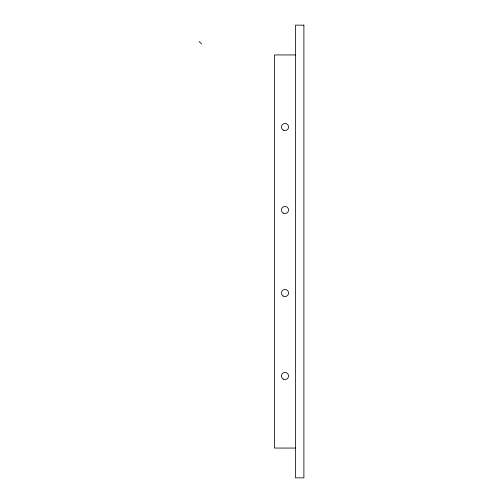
<?xml version="1.0" encoding="UTF-8"?>
<svg xmlns="http://www.w3.org/2000/svg" width="503" height="503" viewBox="0 0 503 503"><rect width="100%" height="100%" fill="white"/><g stroke="black" fill="none" stroke-linecap="round" stroke-linejoin="round"><path stroke-width="0.75" d="M295.5 54.94L274.525 54.94L274.525 448.06L295.5 448.06M199.106 41.51L201.628 44.031M303.894 25.15L295.5 25.15L295.5 477.85L303.894 477.85L303.894 25.15M283.233 213.096A3.565 3.565 0 0 0 288.577 210.009A3.565 3.565 0 0 0 283.233 206.915A3.565 3.565 0 0 0 283.233 213.096M283.233 296.085A3.565 3.565 0 0 0 288.577 292.991A3.565 3.565 0 0 0 283.233 289.904A3.565 3.565 0 0 0 283.233 296.085M283.233 379.073A3.565 3.565 0 0 0 288.577 375.98A3.565 3.565 0 0 0 283.233 372.893A3.565 3.565 0 0 0 283.233 379.073M283.233 130.107A3.565 3.565 0 0 0 288.577 127.02A3.565 3.565 0 0 0 283.233 123.927A3.565 3.565 0 0 0 283.233 130.107"/></g></svg>
